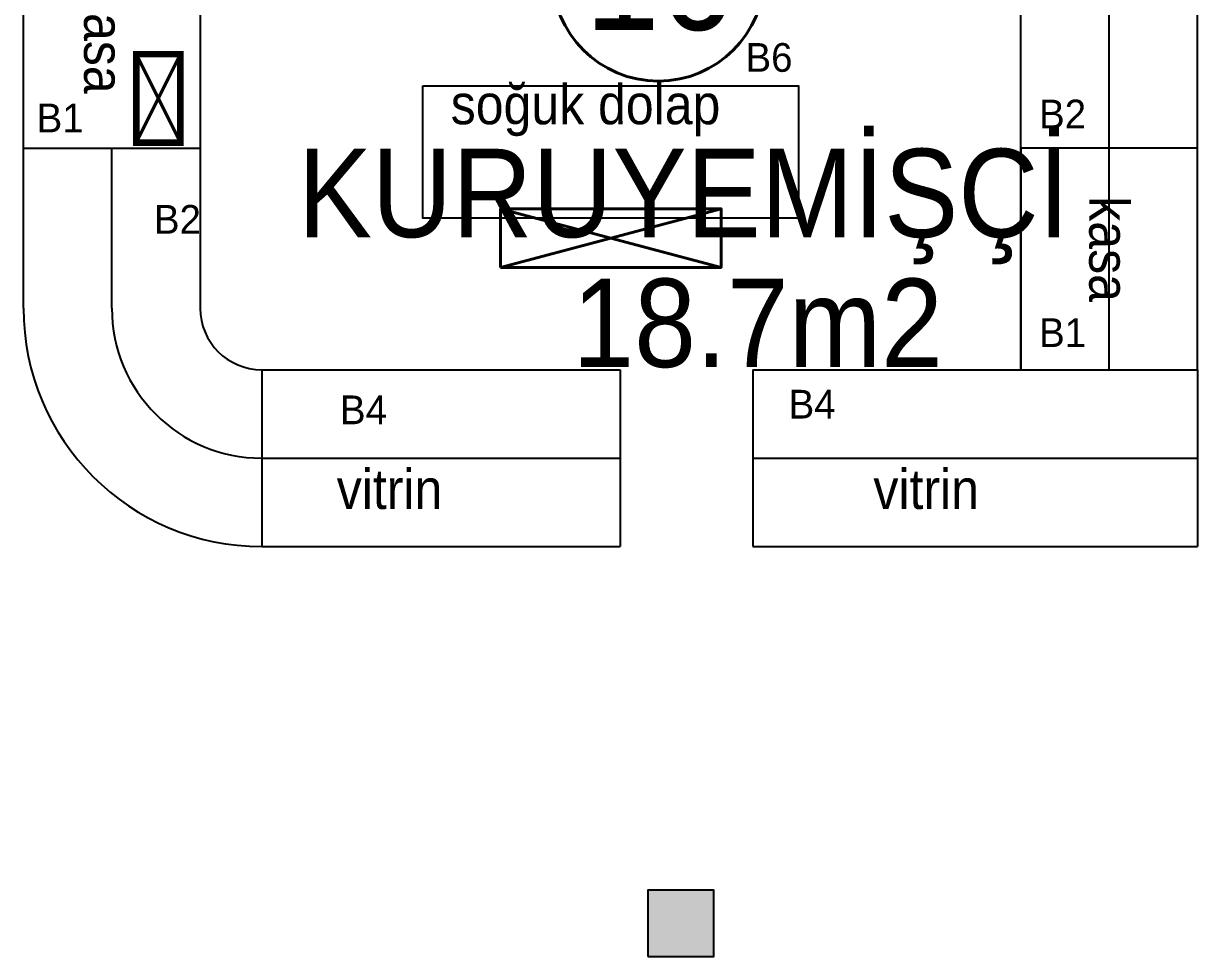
# Model space of a CAD drawing. Header units: millimetres. Extents: x -2729 to 15248, y -12439 to 5292.
# Drawn here: x 5088 to 5620, y -9472 to -9050 of the extents above; entities that cross this region are included whole.
import ezdxf

# ---------------------------------------------------------------- set-up
doc = ezdxf.new("R2010")
doc.units = ezdxf.units.MM
doc.layers.add('antet_Ном_пера__60', color=7, linetype='Continuous', lineweight=35)
doc.layers.add('S2000-002 Çizgi', color=7, linetype='Continuous')
doc.styles.add('TAKSİM', font='GOTHIC.TTF', dxfattribs={"height": 20})
doc.styles.add('Мой Ариал', font='arial.ttf', dxfattribs={"width": 0.9})

msp = doc.modelspace()

# ---------------------------------------------------------------- hatches: boundary and pattern name
msp.add_hatch(color=7).paths.add_polyline_path([(5370.76782326389, -9472.017480708117), (5400.76782326389, -9472.017480708117), (5400.76782326389, -9442.017480708117), (5370.76782326389, -9442.017480708117)])

# ---------------------------------------------------------------- linework, layer by layer
for p, q in [((5088.221452206049, -9178.701896247989), (5088.221452206049, -8925.8939448399)), ((5088.221452206049, -9178.701896247989), (5088.221452206049, -8925.8939448399)), ((5168.221452206049, -9005.8939448399), (5168.221452206049, -9176.621370526755)), ((5168.221452206049, -9005.8939448399), (5168.221452206049, -9178.701896247989)), ((5619.627289324595, -9106.207933161826), (5619.627289324595, -9033.713970075663)), ((5539.627289324595, -9206.521921483753), (5539.627289324595, -9035.794495796898)), ((5128.221452206049, -9178.701896247989), (5128.221452206049, -9106.207933161826)), ((5196.041477441806, -9206.521921483753), (5358.304983427672, -9206.521921483753)), ((5196.041477441813, -9206.521921483753), (5358.304983427672, -9206.521921483753)), ((5358.304983427672, -9206.521921483753), (5358.304983427672, -9286.521921483753)), ((5358.304983427672, -9206.521921483753), (5358.304983427672, -9286.521921483753)), ((5418.304983427672, -9206.521921483753), (5418.304983427555, -9286.521921483753)), ((5418.304983427672, -9206.521921483753), (5539.627289324595, -9206.521921483753)), ((5418.304983427672, -9206.521921483753), (5539.627289324595, -9206.521921483753)), ((5418.304983427672, -9206.521921483753), (5418.304983427555, -9286.521921483753)), ((5619.627289324595, -9206.521921483753), (5619.627289324595, -9286.521921483753)), ((5619.627289324595, -9206.521921483753), (5619.627289324595, -9286.521921483753)), ((5196.041477441813, -9246.521921483753), (5358.304983427672, -9246.521921483753)), ((5196.041477441813, -9286.521921483754), (5358.304983427672, -9286.521921483753)), ((5212.167883297243, -9286.521921483753), (5358.304983427672, -9286.521921483753)), ((5418.304983427555, -9286.521921483753), (5619.627289324595, -9286.521921483753)), ((5418.304983427555, -9286.521921483753), (5619.627289324595, -9286.521921483753))]:
    msp.add_line(p, q)
at = {"color": 3, "lineweight": 40, "ltscale": 0.005}
for p, q in [((5159.239894425911, -9103.75076447042), (5139.239894425911, -9063.75076447042)), ((5139.239894425911, -9103.75076447042), (5159.239894425911, -9063.75076447042))]:
    msp.add_line(p, q, dxfattribs=at)
at = {"color": 4, "lineweight": 40, "ltscale": 0.005}
for p, q in [((5403.943169472412, -9160.2377530751), (5304.147280602701, -9133.70553380591)), ((5304.147280602701, -9160.2377530751), (5403.943169472412, -9133.70553380591))]:
    msp.add_line(p, q, dxfattribs=at)
for points in [[(5539.627289324595, -9206.521921483753), (5539.627289324595, -9033.713970075663, 0.414213562373095), (5511.807264088831, -9005.8939448399), (5511.807264088807, -9005.893706309475), (5511.807264088807, -8925.893706309475), (5511.807264088808, -8925.8939448399)], [(5619.627289324595, -9206.521921483753), (5619.627289324595, -9033.713970075663, 0.4142135623730951), (5511.807264088831, -8925.8939448399, 0.4142135623730951)], [(5579.627289324595, -9206.521921483753), (5579.627289324595, -9033.713970075663, 0.4142135623730951), (5511.807264088831, -8965.8939448399, 0.4142135623730951)]]:
    msp.add_lwpolyline(points, format="xyb")
at = {"color": 3, "lineweight": 40, "ltscale": 0.005, "const_width": 3}
msp.add_lwpolyline([(5159.239894425911, -9103.75076447042), (5159.239894425911, -9063.75076447042), (5139.239894425911, -9063.75076447042), (5139.239894425911, -9103.75076447042)], close=True, dxfattribs=at)
for points in [[(5539.627289324595, -9106.207933161826), (5539.627289324595, -9206.521921483753), (5619.627289324595, -9206.521921483753), (5619.627289324595, -9106.207933161826)], [(5539.627289324595, -9106.207933161826), (5539.627289324595, -9206.521921483753), (5619.627289324595, -9206.521921483753), (5619.627289324595, -9106.207933161826)], [(5370.76782326389, -9472.017480708117), (5400.76782326389, -9472.017480708117), (5400.76782326389, -9442.017480708117), (5370.76782326389, -9442.017480708117)]]:
    msp.add_lwpolyline(points, close=True)
at = {"color": 4, "lineweight": 40, "ltscale": 0.005}
msp.add_lwpolyline([(5304.147280602701, -9160.2377530751), (5304.147280602701, -9133.70553380591), (5403.943169472412, -9133.70553380591), (5403.943169472412, -9160.2377530751)], close=True, dxfattribs=at)
at = {"color": 1, "lineweight": 40, "ltscale": 0.005}
msp.add_circle((5375.578207936651, -9027.948728517527), 47.99993213077438, dxfattribs=at)
for radius in [107.8200252357638, 67.82002523576375, 27.82002523576375]:
    msp.add_arc((5196.041477441813, -9178.701896247989), radius, 180, 270)
at = {"layer": 'S2000-002 Çizgi'}
for p, q in [((5088.221452206049, -9106.207933161826), (5168.221452206049, -9106.207933161826)), ((5196.041477441813, -9206.521921483753), (5196.041477441813, -9286.521921483754)), ((5418.304983427548, -9246.52192148384), (5619.62728932458, -9246.521921483753)), ((5418.304983427555, -9286.52192148384), (5619.627289324595, -9286.521921483753))]:
    msp.add_line(p, q, dxfattribs=at)
msp.add_lwpolyline([(5269.045225037557, -9078.002398435088), (5439.045225037557, -9078.002398435088), (5439.045225037557, -9138.002398435088), (5269.045225037557, -9138.002398435088)], close=True, dxfattribs=at)

# ---------------------------------------------------------------- texts
at = {"style": 'Мой Ариал', "width": 0.9}
for p in [(5115.645544890696, -9033.817501528425), (5570.616418341273, -9128.054745374404)]:
    msp.add_text('kasa', height=18, rotation=270, dxfattribs=at).set_placement(p)
at = {"style": 'TAKSİM'}
for s, p in [('B6', (5415.032772869537, -9071.729298631668)), ('B1', (5094.186821203544, -9099.124065876927)), ('B2', (5547.913280844954, -9097.325510709834)), ('B2', (5147.279374149086, -9144.986998944216)), ('B1', (5547.913280844954, -9196.245597512785)), ('B4', (5231.482370768394, -9231.183315535935)), ('B4', (5434.549271376953, -9228.61943490753))]:
    msp.add_text(s, height=13, dxfattribs=at).set_placement(p)
at = {"style": 'Мой Ариал', "width": 0.9}
for s, p in [('soğuk dolap', (5281.61548803707, -9095.461711980592)), ('vitrin', (5230.030994384946, -9269.547714490542)), ('vitrin', (5472.938821011256, -9269.547714490542))]:
    msp.add_text(s, height=18, dxfattribs=at).set_placement(p)
at = {"lineweight": 40, "ltscale": 0.005, "char_height": 40, "attachment_point": 8, "style": 'Мой Ариал'}
for s, insert in [('KURUYEMİŞÇİ', (5387.000955174448, -9158.880939251281)), ('18.7m2', (5420.546187267177, -9205.88590641724))]:
    msp.add_mtext(s, dxfattribs=dict(at, insert=insert))
at = {"layer": 'antet_Ном_пера__60', "color": 1, "linetype": 'Continuous', "insert": (5376.095476627979, -9053.493100298034), "char_height": 47.99999999999999, "attachment_point": 8, "style": 'Мой Ариал'}
msp.add_mtext('16', dxfattribs=at)

doc.saveas('drawing.dxf')
